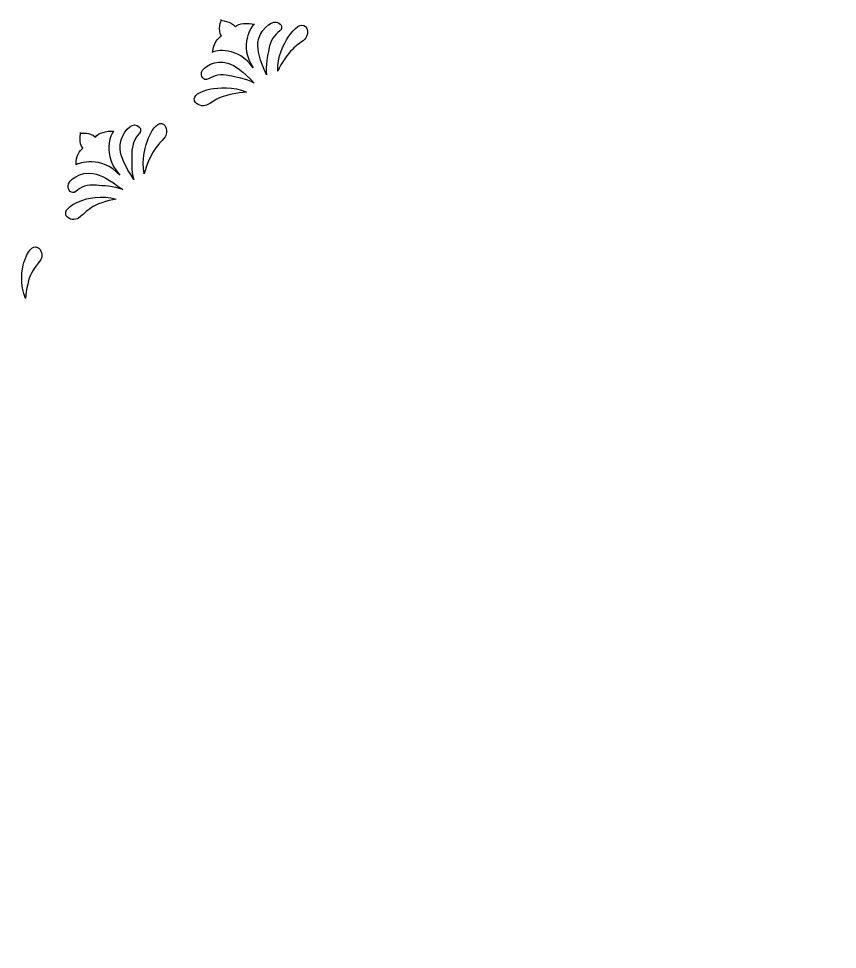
# Model space of a CAD drawing. Header units: centimetres. Extents: x -10.7 to 10.7, y -10.7 to 10.7.
# Drawn here: x -5.35 to -0.11, y 0 to 5.94 of the extents above; entities that cross this region are included whole.
import ezdxf

# ---------------------------------------------------------------- set-up
doc = ezdxf.new("R2010")
doc.units = ezdxf.units.CM
doc.header["$MEASUREMENT"] = 0
doc.layers.add('Camada 1', color=7, linetype='Continuous')

msp = doc.modelspace()

# ---------------------------------------------------------------- linework, layer by layer
at = {"layer": 'Camada 1'}
for points, knots in [([(-10.74208, 0), (-10.74208, 5.9327), (-5.9327, 10.74208), (0, 10.74208), (0, 10.74208), (5.9327, 10.74208), (10.74208, 5.9327), (10.74208, 0), (10.74208, 0), (10.74208, -5.9327), (5.9327, -10.74208), (0, -10.74208), (0, -10.74208), (-5.9327, -10.74208), (-10.74208, -5.9327), (-10.74208, 0)], [0, 0, 0, 0, 0.2, 0.2, 0.2, 0.2, 0.4, 0.4, 0.4, 0.4, 0.6, 0.6, 0.6, 0.6, 1, 1, 1, 1]), ([(-3.84839, 5.62832), (-3.94457, 5.77376), (-3.85786, 5.89772), (-3.84098, 5.90812), (-3.84098, 5.90812), (-3.88241, 5.91804), (-3.94208, 5.91481), (-3.96219, 5.89129), (-3.96219, 5.89129), (-3.98603, 5.92778), (-4.05781, 5.93444), (-4.0571, 5.93325), (-4.0571, 5.93325), (-4.0571, 5.93325), (-4.05281, 5.93505), (-4.05281, 5.93505), (-4.05281, 5.93505), (-4.05284, 5.93497), (-4.07641, 5.86877), (-4.05159, 5.83252), (-4.05159, 5.83252), (-4.07199, 5.82257), (-4.1043, 5.78466), (-4.10768, 5.72838), (-4.10768, 5.72838), (-4.09213, 5.74), (-3.946, 5.77178), (-3.84839, 5.62832)], [0, 0, 0, 0, 0.125, 0.125, 0.125, 0.125, 0.25, 0.25, 0.25, 0.25, 0.375, 0.375, 0.375, 0.375, 0.5, 0.5, 0.5, 0.5, 0.625, 0.625, 0.625, 0.625, 0.75, 0.75, 0.75, 0.75, 1, 1, 1, 1]), ([(-3.74825, 5.74873), (-3.73859, 5.80797), (-3.71153, 5.83739), (-3.67808, 5.86552), (-3.67808, 5.86552), (-3.64919, 5.89034), (-3.67861, 5.91775), (-3.7012, 5.92217), (-3.7012, 5.92217), (-3.73427, 5.92865), (-3.81137, 5.86886), (-3.8182, 5.78914), (-3.8182, 5.78914), (-3.82265, 5.74054), (-3.80595, 5.68069), (-3.76372, 5.5852), (-3.76372, 5.5852), (-3.77291, 5.63933), (-3.75359, 5.71481), (-3.74825, 5.74873)], [0, 0, 0, 0, 0.1666667, 0.1666667, 0.1666667, 0.1666667, 0.3333333, 0.3333333, 0.3333333, 0.3333333, 0.5, 0.5, 0.5, 0.5, 0.6666667, 0.6666667, 0.6666667, 0.6666667, 1, 1, 1, 1]), ([(-3.59989, 5.74535), (-3.56774, 5.77885), (-3.55041, 5.78387), (-3.51816, 5.81261), (-3.51816, 5.81261), (-3.49988, 5.82915), (-3.49168, 5.87391), (-3.51459, 5.89376), (-3.51459, 5.89376), (-3.5411, 5.91654), (-3.58169, 5.89011), (-3.62421, 5.82595), (-3.62421, 5.82595), (-3.65022, 5.78706), (-3.69634, 5.69734), (-3.69118, 5.60807), (-3.69118, 5.60807), (-3.66959, 5.65851), (-3.62233, 5.7223), (-3.59989, 5.74535)], [0, 0, 0, 0, 0.1666667, 0.1666667, 0.1666667, 0.1666667, 0.3333333, 0.3333333, 0.3333333, 0.3333333, 0.5, 0.5, 0.5, 0.5, 0.6666667, 0.6666667, 0.6666667, 0.6666667, 1, 1, 1, 1]), ([(-3.84257, 5.5318), (-3.91499, 5.60702), (-3.96404, 5.64507), (-4.01074, 5.65949), (-4.01074, 5.65949), (-4.08715, 5.68341), (-4.17195, 5.63491), (-4.17854, 5.60178), (-4.17854, 5.60178), (-4.18283, 5.57955), (-4.16864, 5.54177), (-4.13475, 5.55902), (-4.13475, 5.55902), (-4.09588, 5.57931), (-4.05831, 5.59326), (-4.00026, 5.57923), (-4.00026, 5.57923), (-3.96674, 5.57133), (-3.88935, 5.56072), (-3.84257, 5.5318)], [0, 0, 0, 0, 0.1666667, 0.1666667, 0.1666667, 0.1666667, 0.3333333, 0.3333333, 0.3333333, 0.3333333, 0.5, 0.5, 0.5, 0.5, 0.6666667, 0.6666667, 0.6666667, 0.6666667, 1, 1, 1, 1]), ([(-3.89131, 5.47344), (-3.97209, 5.51215), (-4.07271, 5.50352), (-4.11861, 5.49421), (-4.11861, 5.49421), (-4.19425, 5.47929), (-4.23394, 5.45193), (-4.22309, 5.4187), (-4.22309, 5.4187), (-4.21338, 5.39005), (-4.16901, 5.38036), (-4.14684, 5.39102), (-4.14684, 5.39102), (-4.10789, 5.40994), (-4.09641, 5.42423), (-4.05323, 5.44111), (-4.05323, 5.44111), (-4.02357, 5.4529), (-3.94623, 5.47259), (-3.89131, 5.47344)], [0, 0, 0, 0, 0.1666667, 0.1666667, 0.1666667, 0.1666667, 0.3333333, 0.3333333, 0.3333333, 0.3333333, 0.5, 0.5, 0.5, 0.5, 0.6666667, 0.6666667, 0.6666667, 0.6666667, 1, 1, 1, 1]), ([(-4.62383, 5.08241), (-4.62494, 5.14313), (-4.60364, 5.17734), (-4.57597, 5.21153), (-4.57597, 5.21153), (-4.552, 5.24156), (-4.58531, 5.26379), (-4.60769, 5.26426), (-4.60769, 5.26426), (-4.6409, 5.26476), (-4.70559, 5.19102), (-4.69892, 5.1099), (-4.69892, 5.1099), (-4.69466, 5.06061), (-4.66844, 5.00372), (-4.61129, 4.9157), (-4.61129, 4.9157), (-4.62934, 4.96827), (-4.62328, 5.04746), (-4.62383, 5.08241)], [0, 0, 0, 0, 0.1666667, 0.1666667, 0.1666667, 0.1666667, 0.3333333, 0.3333333, 0.3333333, 0.3333333, 0.5, 0.5, 0.5, 0.5, 0.6666667, 0.6666667, 0.6666667, 0.6666667, 1, 1, 1, 1]), ([(-4.4799, 5.10524), (-4.45434, 5.14458), (-4.4382, 5.15294), (-4.4118, 5.1876), (-4.4118, 5.1876), (-4.39706, 5.20715), (-4.39677, 5.25332), (-4.42233, 5.26904), (-4.42233, 5.26904), (-4.4518, 5.28719), (-4.48641, 5.25361), (-4.51687, 5.18165), (-4.51687, 5.18165), (-4.53568, 5.13807), (-4.56497, 5.04018), (-4.54492, 4.95154), (-4.54492, 4.95154), (-4.53244, 5.00605), (-4.49757, 5.07831), (-4.4799, 5.10524)], [0, 0, 0, 0, 0.1666667, 0.1666667, 0.1666667, 0.1666667, 0.3333333, 0.3333333, 0.3333333, 0.3333333, 0.5, 0.5, 0.5, 0.5, 0.6666667, 0.6666667, 0.6666667, 0.6666667, 1, 1, 1, 1]), ([(-4.70075, 4.94408), (-4.81817, 5.07195), (-4.7556, 5.21194), (-4.74099, 5.22517), (-4.74099, 5.22517), (-4.78279, 5.22766), (-4.84016, 5.21385), (-4.85563, 5.1867), (-4.85563, 5.1867), (-4.8851, 5.21916), (-4.9553, 5.21221), (-4.9553, 5.21221), (-4.9553, 5.21221), (-4.9553, 5.21221), (-4.95107, 5.21462), (-4.95107, 5.21462), (-4.95107, 5.21462), (-4.95107, 5.21462), (-4.96665, 5.1476), (-4.93631, 5.11598), (-4.93631, 5.11598), (-4.95573, 5.10407), (-4.98394, 5.06343), (-4.9796, 5.00922), (-4.9796, 5.00922), (-4.96509, 5.02219), (-4.81994, 5.0705), (-4.70075, 4.94408)], [0, 0, 0, 0, 0.125, 0.125, 0.125, 0.125, 0.25, 0.25, 0.25, 0.25, 0.375, 0.375, 0.375, 0.375, 0.5, 0.5, 0.5, 0.5, 0.625, 0.625, 0.625, 0.625, 0.75, 0.75, 0.75, 0.75, 1, 1, 1, 1]), ([(-4.68233, 4.85172), (-4.76615, 4.91567), (-4.82177, 4.94612), (-4.87143, 4.95456), (-4.87143, 4.95456), (-4.95385, 4.96946), (-5.03201, 4.91088), (-5.03113, 4.87444), (-5.03113, 4.87444), (-5.03153, 4.85137), (-5.01137, 4.81607), (-4.98136, 4.83941), (-4.98136, 4.83941), (-4.94818, 4.86761), (-4.91164, 4.88547), (-4.84997, 4.87867), (-4.84997, 4.87867), (-4.81454, 4.87521), (-4.7339, 4.87431), (-4.68233, 4.85172)], [0, 0, 0, 0, 0.1666667, 0.1666667, 0.1666667, 0.1666667, 0.3333333, 0.3333333, 0.3333333, 0.3333333, 0.5, 0.5, 0.5, 0.5, 0.6666667, 0.6666667, 0.6666667, 0.6666667, 1, 1, 1, 1]), ([(-4.72429, 4.79018), (-4.81356, 4.81878), (-4.91357, 4.79661), (-4.95461, 4.77737), (-4.95461, 4.77737), (-5.02517, 4.74906), (-5.05891, 4.71482), (-5.04264, 4.6835), (-5.04264, 4.6835), (-5.02843, 4.6563), (-4.98364, 4.65471), (-4.96393, 4.66927), (-4.96393, 4.66927), (-4.92972, 4.69496), (-4.92104, 4.71113), (-4.88204, 4.73584), (-4.88204, 4.73584), (-4.85696, 4.75448), (-4.78129, 4.78346), (-4.72429, 4.79018)], [0, 0, 0, 0, 0.1666667, 0.1666667, 0.1666667, 0.1666667, 0.3333333, 0.3333333, 0.3333333, 0.3333333, 0.5, 0.5, 0.5, 0.5, 0.6666667, 0.6666667, 0.6666667, 0.6666667, 1, 1, 1, 1]), ([(-5.26523, 4.31781), (-5.24406, 4.35866), (-5.22864, 4.36882), (-5.20602, 4.40523), (-5.20602, 4.40523), (-5.19335, 4.42592), (-5.19882, 4.47034), (-5.22727, 4.48199), (-5.22727, 4.48199), (-5.25984, 4.49562), (-5.29103, 4.45916), (-5.31321, 4.386), (-5.31321, 4.386), (-5.32909, 4.34412), (-5.3384, 4.23966), (-5.30355, 4.15491), (-5.30355, 4.15491), (-5.30032, 4.21066), (-5.28217, 4.29157), (-5.26523, 4.31781)], [0, 0, 0, 0, 0.1666667, 0.1666667, 0.1666667, 0.1666667, 0.3333333, 0.3333333, 0.3333333, 0.3333333, 0.5, 0.5, 0.5, 0.5, 0.6666667, 0.6666667, 0.6666667, 0.6666667, 1, 1, 1, 1])]:
    msp.add_open_spline(points, degree=3, knots=knots, dxfattribs=at)

doc.saveas('drawing.dxf')
